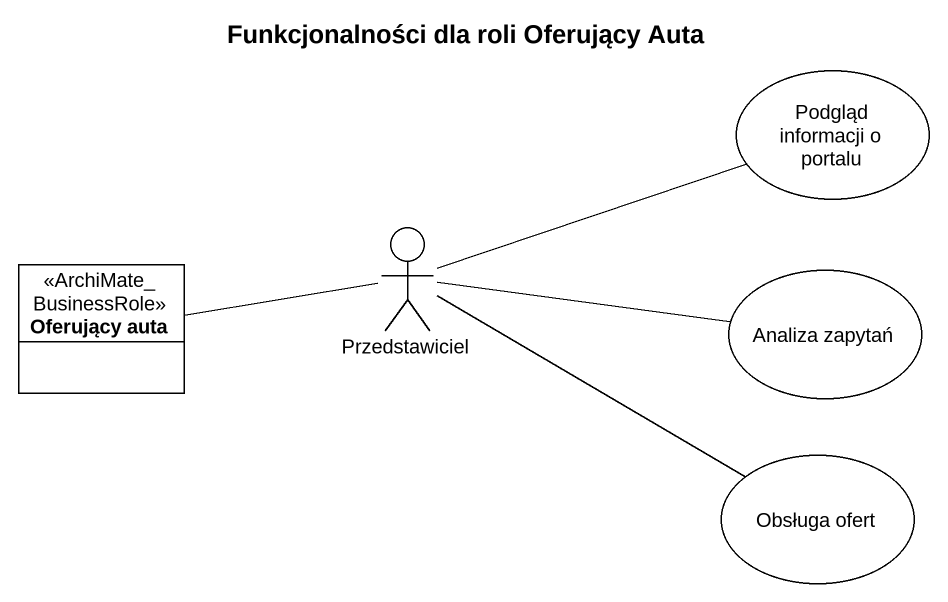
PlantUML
@startuml
title Funkcjonalności dla roli Oferujący Auta
allowmixing
hide circle
hide empty members
usecase "Podgląd informacji o portalu" as Podgląd_informacji_o_portalu
actor Przedstawiciel
class "Oferujący auta" as Oferujący_auta <<ArchiMate_BusinessRole>>
usecase "Analiza zapytań" as Analiza_zapytań
usecase "Obsługa ofert" as Obsługa_ofert
Przedstawiciel -right- Podgląd_informacji_o_portalu
Przedstawiciel -right- Analiza_zapytań
Przedstawiciel -right- Obsługa_ofert
Oferujący_auta -right- Przedstawiciel
@enduml
